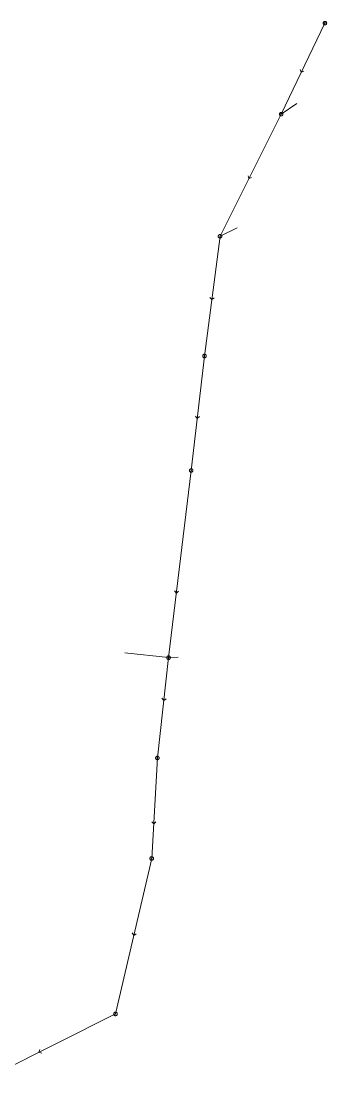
# Model space of a CAD drawing. Header units: metres. Extents: x 25504150 to 25508618, y 6694193 to 6702753.
# Drawn here: x 25505880.9 to 25505960.5, y 6696600.7 to 6696878.3 of the extents above; entities that cross this region are included whole.
import ezdxf

# ---------------------------------------------------------------- set-up
doc = ezdxf.new("R2010")
doc.units = ezdxf.units.M
for name, pattern in [('Sewer_node', [0]), ('Viemariputket', [0]), ('Viemarivarusteet', [0])]:
    doc.linetypes.add(name, pattern=pattern)
for name, color, linetype, lineweight in [('Sewer_node', 7, 'Sewer_node', 0), ('Viemariputket', 7, 'Viemariputket', 0), ('Viemarivarusteet', 7, 'Viemarivarusteet', 0)]:
    doc.layers.add(name, color=color, linetype=linetype, lineweight=lineweight)

msp = doc.modelspace()

# ---------------------------------------------------------------- linework, layer by layer
at = {"layer": 'Sewer_node', "color": 46, "linetype": 'Continuous', "true_color": 0x7f5f00, "flags": 128}
for points, elevation in [([(25505960.5, 6696877.84), (25505960.49, 6696877.91), (25505960.48, 6696877.98), (25505960.45, 6696878.05), (25505960.41, 6696878.11), (25505960.37, 6696878.17), (25505960.31, 6696878.21), (25505960.25, 6696878.25), (25505960.18, 6696878.28), (25505960.11, 6696878.29), (25505960.04, 6696878.3), (25505959.97, 6696878.29), (25505959.9, 6696878.28), (25505959.83, 6696878.25), (25505959.77, 6696878.21), (25505959.71, 6696878.17), (25505959.67, 6696878.11), (25505959.63, 6696878.05), (25505959.6, 6696877.98), (25505959.59, 6696877.91), (25505959.58, 6696877.84), (25505959.59, 6696877.77), (25505959.6, 6696877.7), (25505959.63, 6696877.63), (25505959.67, 6696877.57), (25505959.71, 6696877.51), (25505959.77, 6696877.47), (25505959.83, 6696877.43), (25505959.9, 6696877.4), (25505959.97, 6696877.39), (25505960.04, 6696877.38), (25505960.11, 6696877.39), (25505960.18, 6696877.4), (25505960.25, 6696877.43), (25505960.31, 6696877.47), (25505960.37, 6696877.51), (25505960.41, 6696877.57), (25505960.45, 6696877.63), (25505960.48, 6696877.7), (25505960.49, 6696877.77)], 41.88), ([(25505949.11, 6696854.16), (25505949.1, 6696854.23), (25505949.09, 6696854.3), (25505949.06, 6696854.37), (25505949.02, 6696854.43), (25505948.98, 6696854.49), (25505948.92, 6696854.53), (25505948.86, 6696854.57), (25505948.79, 6696854.6), (25505948.72, 6696854.61), (25505948.65, 6696854.62), (25505948.58, 6696854.61), (25505948.51, 6696854.6), (25505948.44, 6696854.57), (25505948.38, 6696854.53), (25505948.32, 6696854.49), (25505948.28, 6696854.43), (25505948.24, 6696854.37), (25505948.21, 6696854.3), (25505948.2, 6696854.23), (25505948.19, 6696854.16), (25505948.2, 6696854.09), (25505948.21, 6696854.02), (25505948.24, 6696853.95), (25505948.28, 6696853.89), (25505948.32, 6696853.83), (25505948.38, 6696853.79), (25505948.44, 6696853.75), (25505948.51, 6696853.72), (25505948.58, 6696853.71), (25505948.65, 6696853.7), (25505948.72, 6696853.71), (25505948.79, 6696853.72), (25505948.86, 6696853.75), (25505948.92, 6696853.79), (25505948.98, 6696853.83), (25505949.02, 6696853.89), (25505949.06, 6696853.95), (25505949.09, 6696854.02), (25505949.1, 6696854.09)], 41.5), ([(25505933.16, 6696822.35), (25505933.15, 6696822.42), (25505933.14, 6696822.49), (25505933.11, 6696822.56), (25505933.07, 6696822.62), (25505933.03, 6696822.68), (25505932.97, 6696822.72), (25505932.91, 6696822.76), (25505932.84, 6696822.79), (25505932.77, 6696822.8), (25505932.7, 6696822.81), (25505932.63, 6696822.8), (25505932.56, 6696822.79), (25505932.49, 6696822.76), (25505932.43, 6696822.72), (25505932.37, 6696822.68), (25505932.33, 6696822.62), (25505932.29, 6696822.56), (25505932.26, 6696822.49), (25505932.25, 6696822.42), (25505932.24, 6696822.35), (25505932.25, 6696822.28), (25505932.26, 6696822.21), (25505932.29, 6696822.14), (25505932.33, 6696822.08), (25505932.37, 6696822.02), (25505932.43, 6696821.98), (25505932.49, 6696821.94), (25505932.56, 6696821.91), (25505932.63, 6696821.9), (25505932.7, 6696821.89), (25505932.77, 6696821.9), (25505932.84, 6696821.91), (25505932.91, 6696821.94), (25505932.97, 6696821.98), (25505933.03, 6696822.02), (25505933.07, 6696822.08), (25505933.11, 6696822.14), (25505933.14, 6696822.21), (25505933.15, 6696822.28)], 41.78), ([(25505915.38, 6696660.34), (25505915.37, 6696660.41), (25505915.36, 6696660.49), (25505915.33, 6696660.55), (25505915.29, 6696660.62), (25505915.24, 6696660.67), (25505915.19, 6696660.72), (25505915.12, 6696660.76), (25505915.06, 6696660.79), (25505914.98, 6696660.8), (25505914.91, 6696660.81), (25505914.84, 6696660.8), (25505914.76, 6696660.79), (25505914.7, 6696660.76), (25505914.63, 6696660.72), (25505914.58, 6696660.67), (25505914.53, 6696660.62), (25505914.49, 6696660.55), (25505914.46, 6696660.49), (25505914.45, 6696660.41), (25505914.44, 6696660.34), (25505914.45, 6696660.27), (25505914.46, 6696660.19), (25505914.49, 6696660.13), (25505914.53, 6696660.06), (25505914.58, 6696660.01), (25505914.63, 6696659.96), (25505914.7, 6696659.92), (25505914.76, 6696659.89), (25505914.84, 6696659.88), (25505914.91, 6696659.87), (25505914.98, 6696659.88), (25505915.06, 6696659.89), (25505915.12, 6696659.92), (25505915.19, 6696659.96), (25505915.24, 6696660.01), (25505915.29, 6696660.06), (25505915.33, 6696660.13), (25505915.36, 6696660.19), (25505915.37, 6696660.27)], 40.04), ([(25505905.91, 6696619.85), (25505905.9, 6696619.92), (25505905.89, 6696619.99), (25505905.86, 6696620.06), (25505905.82, 6696620.12), (25505905.78, 6696620.18), (25505905.72, 6696620.22), (25505905.66, 6696620.26), (25505905.59, 6696620.29), (25505905.52, 6696620.3), (25505905.45, 6696620.31), (25505905.38, 6696620.3), (25505905.31, 6696620.29), (25505905.24, 6696620.26), (25505905.18, 6696620.22), (25505905.12, 6696620.18), (25505905.08, 6696620.12), (25505905.04, 6696620.06), (25505905.01, 6696619.99), (25505905, 6696619.92), (25505904.99, 6696619.85), (25505905, 6696619.78), (25505905.01, 6696619.71), (25505905.04, 6696619.64), (25505905.08, 6696619.58), (25505905.12, 6696619.52), (25505905.18, 6696619.48), (25505905.24, 6696619.44), (25505905.31, 6696619.41), (25505905.38, 6696619.4), (25505905.45, 6696619.39), (25505905.52, 6696619.4), (25505905.59, 6696619.41), (25505905.66, 6696619.44), (25505905.72, 6696619.48), (25505905.78, 6696619.52), (25505905.82, 6696619.58), (25505905.86, 6696619.64), (25505905.89, 6696619.71), (25505905.9, 6696619.78)], 38.56)]:
    msp.add_lwpolyline(points, close=True, dxfattribs=dict(at, elevation=elevation))
for points in [[(25505953.62, 6696865.75), (25505953.88, 6696865.05), (25505954.58, 6696865.3)], [(25505940, 6696838.12), (25505940.25, 6696837.41), (25505940.95, 6696837.65)], [(25505930.09, 6696806.45), (25505930.56, 6696805.86), (25505931.14, 6696806.32)], [(25505926.29, 6696775.5), (25505926.77, 6696774.92), (25505927.35, 6696775.39)], [(25505920.85, 6696730.01), (25505921.33, 6696729.43), (25505921.91, 6696729.9)], [(25505917.57, 6696702.06), (25505918.05, 6696701.48), (25505918.63, 6696701.95)], [(25505914.91, 6696669.91), (25505915.42, 6696669.35), (25505915.97, 6696669.85)], [(25505909.82, 6696640.95), (25505910.24, 6696640.32), (25505910.86, 6696640.73)], [(25505885.75, 6696610.59), (25505885.53, 6696609.88), (25505886.23, 6696609.65)]]:
    msp.add_lwpolyline(points, dxfattribs=at)
for points in [[(25505929.11, 6696791.17), (25505929.1, 6696791.24), (25505929.09, 6696791.31), (25505929.06, 6696791.38), (25505929.02, 6696791.44), (25505928.98, 6696791.5), (25505928.92, 6696791.54), (25505928.86, 6696791.58), (25505928.79, 6696791.61), (25505928.72, 6696791.62), (25505928.65, 6696791.63), (25505928.58, 6696791.62), (25505928.51, 6696791.61), (25505928.44, 6696791.58), (25505928.38, 6696791.54), (25505928.32, 6696791.5), (25505928.28, 6696791.44), (25505928.24, 6696791.38), (25505928.21, 6696791.31), (25505928.2, 6696791.24), (25505928.19, 6696791.17), (25505928.2, 6696791.1), (25505928.21, 6696791.03), (25505928.24, 6696790.96), (25505928.28, 6696790.9), (25505928.32, 6696790.84), (25505928.38, 6696790.8), (25505928.44, 6696790.76), (25505928.51, 6696790.73), (25505928.58, 6696790.72), (25505928.65, 6696790.71), (25505928.72, 6696790.72), (25505928.79, 6696790.73), (25505928.86, 6696790.76), (25505928.92, 6696790.8), (25505928.98, 6696790.84), (25505929.02, 6696790.9), (25505929.06, 6696790.96), (25505929.09, 6696791.03), (25505929.1, 6696791.1)], [(25505925.66, 6696761.37), (25505925.65, 6696761.44), (25505925.64, 6696761.51), (25505925.61, 6696761.58), (25505925.57, 6696761.64), (25505925.53, 6696761.7), (25505925.47, 6696761.74), (25505925.41, 6696761.78), (25505925.34, 6696761.81), (25505925.27, 6696761.82), (25505925.2, 6696761.83), (25505925.13, 6696761.82), (25505925.06, 6696761.81), (25505924.99, 6696761.78), (25505924.93, 6696761.74), (25505924.87, 6696761.7), (25505924.83, 6696761.64), (25505924.79, 6696761.58), (25505924.76, 6696761.51), (25505924.75, 6696761.44), (25505924.74, 6696761.37), (25505924.75, 6696761.3), (25505924.76, 6696761.23), (25505924.79, 6696761.16), (25505924.83, 6696761.1), (25505924.87, 6696761.04), (25505924.93, 6696761), (25505924.99, 6696760.96), (25505925.06, 6696760.93), (25505925.13, 6696760.92), (25505925.2, 6696760.91), (25505925.27, 6696760.92), (25505925.34, 6696760.93), (25505925.41, 6696760.96), (25505925.47, 6696761), (25505925.53, 6696761.04), (25505925.57, 6696761.1), (25505925.61, 6696761.16), (25505925.64, 6696761.23), (25505925.65, 6696761.3)], [(25505919.76, 6696712.63), (25505919.75, 6696712.7), (25505919.74, 6696712.77), (25505919.71, 6696712.84), (25505919.67, 6696712.9), (25505919.63, 6696712.96), (25505919.57, 6696713), (25505919.51, 6696713.04), (25505919.44, 6696713.07), (25505919.37, 6696713.08), (25505919.3, 6696713.09), (25505919.23, 6696713.08), (25505919.16, 6696713.07), (25505919.09, 6696713.04), (25505919.03, 6696713), (25505918.97, 6696712.96), (25505918.93, 6696712.9), (25505918.89, 6696712.84), (25505918.86, 6696712.77), (25505918.85, 6696712.7), (25505918.84, 6696712.63), (25505918.85, 6696712.56), (25505918.86, 6696712.49), (25505918.89, 6696712.42), (25505918.93, 6696712.36), (25505918.97, 6696712.3), (25505919.03, 6696712.26), (25505919.09, 6696712.22), (25505919.16, 6696712.19), (25505919.23, 6696712.18), (25505919.3, 6696712.17), (25505919.37, 6696712.18), (25505919.44, 6696712.19), (25505919.51, 6696712.22), (25505919.57, 6696712.26), (25505919.63, 6696712.3), (25505919.67, 6696712.36), (25505919.71, 6696712.42), (25505919.74, 6696712.49), (25505919.75, 6696712.56)], [(25505916.84, 6696686.51), (25505916.83, 6696686.58), (25505916.82, 6696686.65), (25505916.79, 6696686.72), (25505916.75, 6696686.78), (25505916.71, 6696686.84), (25505916.65, 6696686.88), (25505916.59, 6696686.92), (25505916.52, 6696686.95), (25505916.45, 6696686.96), (25505916.38, 6696686.97), (25505916.31, 6696686.96), (25505916.24, 6696686.95), (25505916.17, 6696686.92), (25505916.11, 6696686.88), (25505916.05, 6696686.84), (25505916.01, 6696686.78), (25505915.97, 6696686.72), (25505915.94, 6696686.65), (25505915.93, 6696686.58), (25505915.92, 6696686.51), (25505915.93, 6696686.44), (25505915.94, 6696686.37), (25505915.97, 6696686.3), (25505916.01, 6696686.24), (25505916.05, 6696686.18), (25505916.11, 6696686.14), (25505916.17, 6696686.1), (25505916.24, 6696686.07), (25505916.31, 6696686.06), (25505916.38, 6696686.05), (25505916.45, 6696686.06), (25505916.52, 6696686.07), (25505916.59, 6696686.1), (25505916.65, 6696686.14), (25505916.71, 6696686.18), (25505916.75, 6696686.24), (25505916.79, 6696686.3), (25505916.82, 6696686.37), (25505916.83, 6696686.44)]]:
    msp.add_lwpolyline(points, close=True, dxfattribs=at)
at = {"layer": 'Viemariputket', "color": 1, "linetype": 'Continuous', "lineweight": 15}
for p, q in [((25505948.65, 6696854.16), (25505960.04, 6696877.84)), ((25505960.04, 6696877.84), (25505959.58, 6696878.12)), ((25505960.04, 6696877.84), (25505960.3, 6696878.32)), ((25505948.65, 6696854.16), (25505952.76, 6696856.9)), ((25505932.7, 6696822.35), (25505948.65, 6696854.16)), ((25505948.65, 6696854.16), (25505948.21, 6696854.4)), ((25505932.7, 6696822.35), (25505937.14, 6696824.55)), ((25505928.65, 6696791.17), (25505932.7, 6696822.35)), ((25505925.2, 6696761.37), (25505928.65, 6696791.17)), ((25505919.3, 6696712.63), (25505925.2, 6696761.37)), ((25505919.3, 6696712.63), (25505907.91, 6696713.88)), ((25505916.38, 6696686.51), (25505919.3, 6696712.63)), ((25505919.3, 6696712.63), (25505921.76, 6696712.77)), ((25505914.91, 6696660.34), (25505916.38, 6696686.51)), ((25505905.45, 6696619.85), (25505914.91, 6696660.34)), ((25505867.11, 6696600.66), (25505905.45, 6696619.85))]:
    msp.add_line(p, q, dxfattribs=at)
at = {"layer": 'Viemarivarusteet', "color": 1}
for p in [(25505960.04, 6696877.84, 41.88), (25505948.65, 6696854.16, 41.5), (25505932.7, 6696822.35, 41.78), (25505928.65, 6696791.17), (25505925.2, 6696761.37), (25505919.3, 6696712.63), (25505916.38, 6696686.51), (25505914.91, 6696660.34, 40.04), (25505905.45, 6696619.85, 38.56)]:
    msp.add_point(p, dxfattribs=at)

doc.saveas('drawing.dxf')
